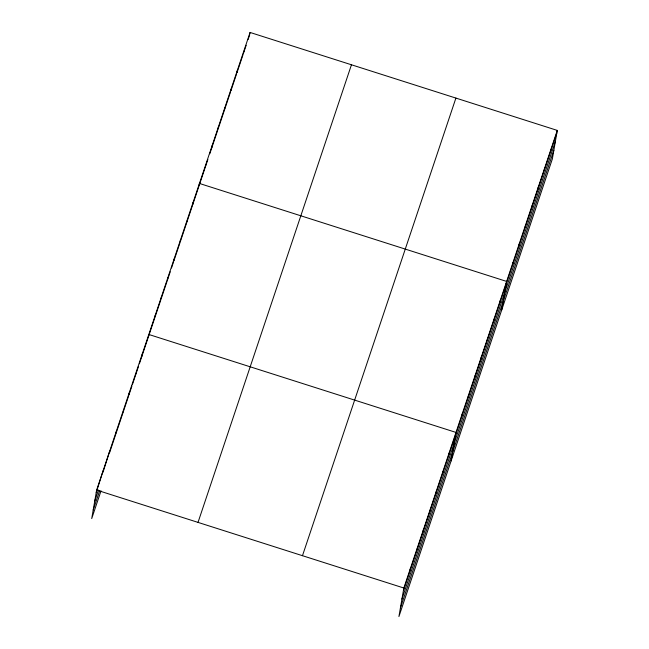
<?xml version="1.0" encoding="UTF-8"?>
<svg xmlns="http://www.w3.org/2000/svg" width="649" height="649" viewBox="0 0 649 649"><rect width="100%" height="100%" fill="white"/><g stroke="black" fill="none" stroke-linecap="round" stroke-linejoin="round"><path stroke-width="0.97" d="M557.28 130.408L403.848 588.018L398.924 616.55L552.356 158.932L557.28 130.408L250.076 32.45L96.644 490.068L91.72 518.592L101.033 490.814M103.167 470.614L96.23 492.494M109.689 451.169L103.061 472.115M115.928 433.337L116.212 431.723M122.45 413.892L122.734 412.269M128.973 394.438L129.248 392.823M135.495 374.992L135.771 373.378M141.871 356.35L142.293 353.924M148.394 336.904L148.816 334.478L456.012 432.429L451.087 460.96M154.868 317.215L155.143 315.601M161.471 296.723L161.057 299.148L167.069 281.212M167.799 277.845L167.385 280.271L170.233 271.777M173.851 260.59L174.127 258.967M180.179 241.712L180.463 240.089M186.368 223.645L186.79 221.22M193.118 202.342L192.696 204.768L199.024 185.89M199.17 185.079L199.446 183.464L506.65 281.423L501.718 309.946M205.498 166.201L205.774 164.586M212.101 145.709L211.688 148.134L217.699 130.206M218.437 126.831L218.015 129.256L230.671 91.509M224.343 110.379L224.765 107.953M230.809 90.698L231.093 89.083M237.42 70.206L236.999 72.631L243.018 54.694M243.748 51.328L243.334 53.753L246.182 45.26M249.8 34.064L250.076 32.45M409.949 570.998L410.371 568.573M416.471 551.553L416.893 549.127M422.994 532.099L423.408 529.673M429.516 512.653L429.93 510.228M436.031 493.199L436.452 490.782M442.553 473.754L442.975 471.328M449.076 454.308L449.497 451.882M461.926 415.985L462.348 413.559M468.254 397.107L468.675 394.681M474.581 378.229L475.003 375.803M480.909 359.351L481.331 356.926M487.245 340.474L487.659 338.048M493.573 321.596L493.986 319.17M499.9 302.718L500.322 300.292M512.556 264.97L512.978 262.545M518.884 246.093L519.305 243.667M525.219 227.215L525.633 224.789M531.547 208.337L531.961 205.911M537.875 189.459L538.297 187.034M544.203 170.582L544.625 168.156M550.53 151.704L550.952 149.286M109.584 452.669L115.79 434.149M116.098 433.216L122.312 414.695M122.62 413.77L128.835 395.249M129.143 394.324L131.942 385.985M132.558 384.135L135.357 375.795M135.665 374.871L138.456 366.539M139.389 363.756L154.722 318.026M155.038 317.085L160.741 300.089M171.498 268.005L173.713 261.393M174.029 260.452L180.041 242.515M180.357 241.574L192.38 205.709M199.34 184.941L205.36 167.012M205.676 166.071L207.891 159.459M209.789 153.797L211.371 149.075M230.987 90.56L236.682 73.572M248.08 39.597L249.662 34.876M94.738 501.109L98.47 489.995M93.205 509.984L99.727 490.53M198.026 522.388L351.458 64.778M302.475 555.698L455.906 98.08M403.427 590.444L556.858 132.834M401.942 599.059L555.374 141.441M400.409 607.935L553.84 150.317M96.644 490.068L403.848 588.018"/></g></svg>
